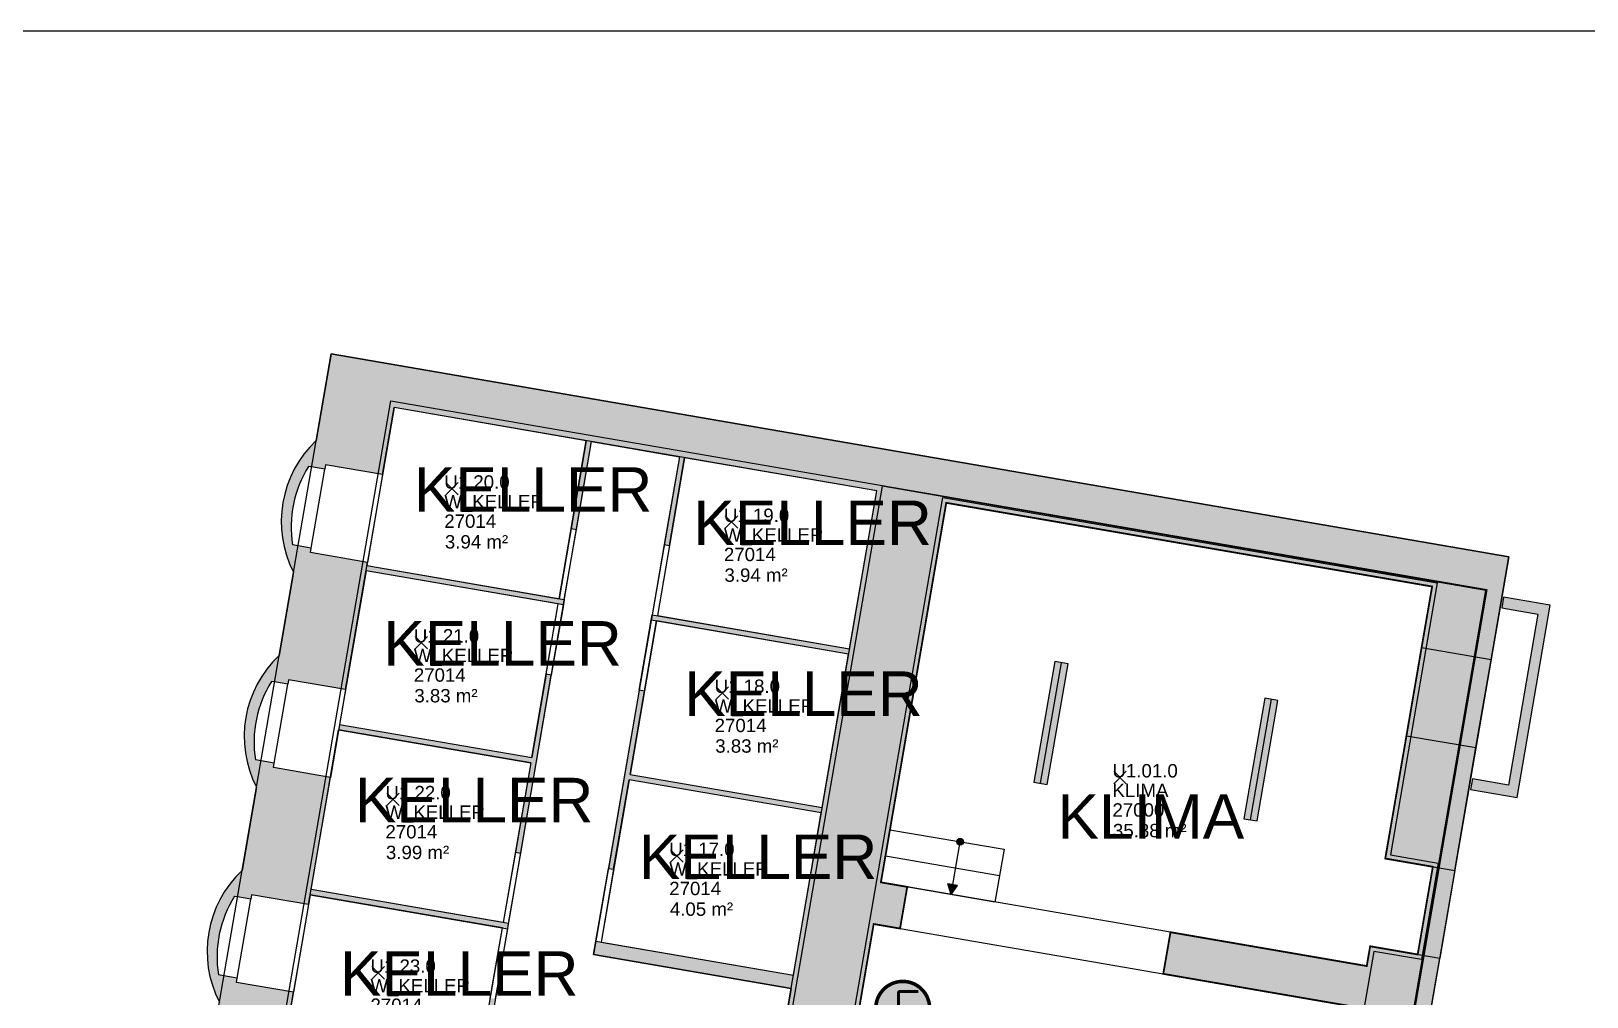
# Model space of a CAD drawing. Extents: x -90 to 4351, y -312 to 2865.
# Drawn here: x 963 to 2710, y 1781 to 2865 of the extents above; entities that cross this region are included whole.
import ezdxf

# ---------------------------------------------------------------- set-up
doc = ezdxf.new("R2010")
doc.units = 0
doc.header["$LTSCALE"] = 120
doc.header["$MEASUREMENT"] = 0
doc.header["$PDMODE"] = 3
doc.header["$PDSIZE"] = 7
doc.linetypes.add('AUSGEZOGEN', pattern=[0])
doc.layers.get('0').update_dxf_attribs({"linetype": 'CONTINUOUS'})
for name, color, linetype in [('Added', 3, 'CONTINUOUS'), ('BE-T-RNBVBF', 7, 'CONTINUOUS'), ('Deleted', 1, 'CONTINUOUS')]:
    doc.layers.add(name, color=color, linetype=linetype)
doc.styles.add('ATTRIBUTE', font='arial.ttf', dxfattribs={"width": 0.8, "height": 12.5})
doc.styles.add('RNB', font='arial.ttf', dxfattribs={"width": 0.8})
doc.styles.get("Standard").update_dxf_attribs({"font": 'simplex.shx'})

# ---------------------------------------------------------------- blocks, each defined once
blk = doc.blocks.new('RNB-VBF')
at = {"layer": 'Added'}
blk.add_point((0, 0), dxfattribs=at)
at = {"layer": 'Deleted'}
blk.add_point((0, 0), dxfattribs=at)
at = {"layer": 'Added', "style": 'RNB'}
for tag, p in [('RAUM_NUMMER', (-8.6, 0.1)), ('RAUM_BEZEICHNUNG', (-8.6, -21.9)), ('RAUM_NUMMER_OE', (-8.6, -43.9)), ('FLAECHE', (-7.9, -67.1))]:
    blk.add_attdef(tag, p, '', height=15, dxfattribs=at)
for tag, p, height, flags in [('BELEGUNG_MAX', (72.4, -52.8), 2.5, 9), ('BELEGUNG_AUS_MOEBLIERUNGSPLAN', (72.4, -56.9), 2.5, 9), ('BEMERKUNG', (72.4, -69.4), 2.5, 9), ('ID', (72.4, -61.1), 2.5, 9), ('ID_RNB', (72.4, -65.3), 2.5, 9), ('RAUM_NUMMER_PLATZHALTER', (-9.2, -89.3), 15, 1), ('RAUM_HOEHE', (72.4, -73.4), 2.5, 9), ('RAUM_FUNKTION', (72.4, -77.4), 2.5, 9), ('RAUM_AUFBAU', (72.4, -81.4), 2.5, 9), ('RAUM_MIETEINHEIT', (72.4, -85.4), 2.5, 9), ('BODENBELAG_AUS_PLAN', (-9.2, -111.3), 15, 1)]:
    blk.add_attdef(tag, p, '', height=height, dxfattribs=dict(at, flags=flags))
at = {"layer": 'Deleted', "style": 'RNB'}
for tag, p in [('RAUM_NUMMER', (-8.6, 0.1)), ('RAUM_BEZEICHNUNG', (-8.6, -21.9)), ('RAUM_NUMMER_OE', (-8.6, -43.9)), ('FLAECHE', (-7.9, -67.1))]:
    blk.add_attdef(tag, p, '', height=15, dxfattribs=at)
for tag, p, height, flags in [('BELEGUNG_MAX', (72.4, -52.8), 2.5, 9), ('BELEGUNG_AUS_MOEBLIERUNGSPLAN', (72.4, -56.9), 2.5, 9), ('BEMERKUNG', (72.4, -69.4), 2.5, 9), ('ID', (72.4, -61.1), 2.5, 9), ('ID_RNB', (72.4, -65.3), 2.5, 9), ('RAUM_NUMMER_PLATZHALTER', (-9.2, -89.3), 15, 1), ('RAUM_HOEHE', (72.4, -73.4), 2.5, 9), ('RAUM_FUNKTION', (72.4, -77.4), 2.5, 9), ('RAUM_AUFBAU', (72.4, -81.4), 2.5, 9), ('RAUM_MIETEINHEIT', (72.4, -85.4), 2.5, 9), ('BODENBELAG_AUS_PLAN', (-9.2, -111.3), 15, 1)]:
    blk.add_attdef(tag, p, '', height=height, dxfattribs=dict(at, flags=flags))
blk = doc.blocks.new('*U48')
for points in [[(5.5, 49), (0, 60.1), (-5.5, 49)], [(3.7, 0, 1), (-3.7, 0, 1)]]:
    blk.add_hatch(color=7).paths.add_polyline_path(points)
at = {"color": 7}
for p, q in [((0, 60.1), (-5.5, 49)), ((0, 60.1), (0, 0)), ((0, 60.1), (5.5, 49)), ((-5.5, 49), (5.5, 49))]:
    blk.add_line(p, q, dxfattribs=at)
blk.add_circle((0, 0), 3.75, dxfattribs=at)
blk = doc.blocks.new('*U70')
at = {"style": 'RNB'}
blk.add_attdef('RAUM_BEZEICHNUNG', (-4.28, -2.58), '', height=5, dxfattribs=at)
blk = doc.blocks.new('*U74')
h = blk.add_hatch(color=254)
edge = h.paths.add_edge_path()
edge.add_line((-30.2, 1.7), (-30.2, -1.7))
edge.add_arc((0, 0), 30.2, 183.1801, 356.8199)
edge.add_line((30.2, -1.7), (30.2, 1.7))
edge.add_arc((0, 0), 30.2, 3.1801, 176.8199)
at = {"color": 1, "const_width": 4}
blk.add_lwpolyline([(-30.2, 1.7), (-30.2, -1.7, 0.945982), (30.2, -1.7), (30.2, 1.7, 0.945982)], format="xyb", close=True, dxfattribs=at)
at = {"color": 7, "insert": (-11.7, 19), "char_height": 40, "width": 40, "attachment_point": 1}
blk.add_mtext('F', dxfattribs=at)
blk = doc.blocks.new('*U128')
at = {"ltscale": 100}
blk.add_hatch(color=256, dxfattribs=at).paths.add_polyline_path([(0, 1.5), (0, 0), (13.75, 0), (13.75, 1.5)])
at = {"color": 7, "ltscale": 100}
blk.add_line((0, 0.75), (13.75, 0.75), dxfattribs=at)
blk.add_lwpolyline([(0, 1.5), (0, 0), (13.75, 0), (13.75, 1.5)], close=True, dxfattribs=at)
at = {"color": 7, "ltscale": 100, "style": 'ATTRIBUTE', "width": 0.8, "flags": 1}
for tag, p in [('TYPE', (0, -4.21)), ('BEZEICHNUNG', (-0.01, -6.19)), ('BEMERKUNG', (-0.01, -8.19)), ('DB_ID', (-0.01, -10.19)), ('ANLAGENGRUPPE', (-0.01, -11.97)), ('LICHTFARBE', (-0.01, -13.92)), ('SCHALTGRUPPE', (-0.01, -15.69))]:
    blk.add_attdef(tag, p, '', height=1.25, dxfattribs=at)
blk = doc.blocks.new('RNB-BSP')
at = {"layer": 'Added'}
blk.add_point((0, 0), dxfattribs=at)
at = {"layer": 'Deleted'}
blk.add_point((0, 0), dxfattribs=at)
at = {"layer": 'Added', "style": 'RNB'}
for tag, p in [('RAUM_NUMMER', (-4.28, 3.92)), ('RAUM_BEZEICHNUNG', (-4.28, -2.58))]:
    blk.add_attdef(tag, p, '', height=5, dxfattribs=at)
at = {"layer": 'Deleted', "style": 'RNB'}
for tag, p in [('RAUM_NUMMER', (-4.28, 3.92)), ('RAUM_BEZEICHNUNG', (-4.28, -2.58))]:
    blk.add_attdef(tag, p, '', height=5, dxfattribs=at)

msp = doc.modelspace()

# ---------------------------------------------------------------- hatches: boundary and pattern name
at = {"layer": 'Added'}
h = msp.add_hatch(color=256, dxfattribs=at)
h.dxf.hatch_style = 1
h.paths.add_polyline_path([(1299.9, 2503), (1283.1, 2405.6, 0.333333), (1257.7, 2257.8), (1241.5, 2164.2, 0.333333), (1216.1, 2016.3), (1199.9, 1922.7, 0.333333), (1174.5, 1774.9), (1154.1, 1656.6), (1178.7, 1652.4), (1232.9, 1643.1), (1257.5, 1786), (1193.5, 1797), (1194.3, 1801.9), (1179.6, 1804.5), (1173.4, 1805.5, -0.181689), (1191.5, 1893.7), (1194.8, 1893.2), (1209.6, 1890.6), (1210.5, 1895.5), (1274.5, 1884.5), (1299.1, 2027.4), (1235.1, 2038.4), (1235.9, 2043.4), (1221.2, 2045.9), (1215, 2047, -0.181689), (1233.1, 2135.2), (1236.4, 2134.6), (1251.2, 2132.1), (1252.1, 2137), (1316.1, 2125.9), (1340.7, 2268.8), (1276.7, 2279.9), (1277.5, 2284.8), (1262.8, 2287.3), (1256.6, 2288.4, -0.181689), (1274.7, 2376.6), (1278, 2376), (1292.8, 2373.5), (1293.7, 2378.4), (1357.7, 2367.4), (1370.7, 2442.6), (1912.7, 2349.2), (1793, 1654.4), (1871, 1641), (1909.2, 1862.7), (1938.8, 1857.6), (1946.9, 1904.4), (1917.3, 1909.5), (1990.7, 2335.7), (2536.3, 2241.7), (2524.4, 2172.8), (2602.5, 2159.3), (2622.4, 2275.1)])
h = msp.add_hatch(color=256, dxfattribs=at)
h.paths.add_polyline_path([(1592.4, 2404.4), (1586.5, 2405.4), (1569.5, 2306.8), (1575.4, 2305.8)])
h.paths.add_polyline_path([(1696.9, 2386.4), (1691, 2387.4), (1674, 2288.8), (1679.9, 2287.8)])
h.paths.add_polyline_path([(1561.8, 2227), (1340.1, 2265.2), (1339.1, 2259.3), (1560.8, 2221.1)])
h.paths.add_polyline_path([(1660.4, 2210), (1659.4, 2204.1), (1881.1, 2165.9), (1882.1, 2171.8)])
h.paths.add_polyline_path([(1635.6, 2030.6), (1651.7, 2124.2), (1645.8, 2125.3), (1611.3, 1925.2), (1617.2, 1924.2), (1634.6, 2024.7), (1850.4, 1987.5), (1851.4, 1993.4)])
h.paths.add_polyline_path([(1547.2, 2142.2), (1541.3, 2143.3), (1525.2, 2049.6), (1309.4, 2086.8), (1308.4, 2080.9), (1524.2, 2043.7), (1506.9, 1943.2), (1512.8, 1942.2)])
h = msp.add_hatch(color=256, dxfattribs=at)
h.paths.add_polyline_path([(2014.1, 1470.2), (2004.3, 1471.9), (2002.1, 1459.6), (2012, 1457.9)])
h.paths.add_polyline_path([(1995.9, 1364.3), (1986, 1366), (1960.7, 1219, -0.05091), (1974.6, 1240.7)])
h.paths.add_polyline_path([(2024, 1660.3), (2021.5, 1645.5), (2421.7, 1576.5), (2424.3, 1591.3)])
h.paths.add_polyline_path([(2580.7, 1709.1), (2528.5, 1718.1), (2526.5, 1706.3), (2566.9, 1699.3), (2540.8, 1548), (2553, 1548)])
h.paths.add_polyline_path([(2517.9, 1697.6), (2512.9, 1698.5), (2496, 1599.9), (2500.9, 1599.1)])
h.paths.add_polyline_path([(2668.9, 2220.6), (2616.6, 2229.6), (2614.6, 2217.8), (2655, 2210.8), (2621.9, 2018.6), (2581.5, 2025.6), (2579.4, 2013.8), (2631.7, 2004.8)])
h = msp.add_hatch(color=256, dxfattribs=at)
h.paths.add_polyline_path([(2602.5, 2159.3), (2524.4, 2172.8), (2507.5, 2074.2), (2585.5, 2060.8)])
h.paths.add_polyline_path([(2585.5, 2060.8), (2507.5, 2074.2), (2483.7, 1936.2), (2561.7, 1922.8)])
h.paths.add_polyline_path([(2544.8, 1824.2), (2466.7, 1837.7), (2462.9, 1815.5), (2242.5, 1853.5), (2234.4, 1806.7), (2454.8, 1768.7), (2444.7, 1710.2), (2522.8, 1696.8)])
h.paths.add_polyline_path([(2561.7, 1922.8), (2537.1, 1927), (2520.1, 1828.5), (2544.8, 1824.2)])
h.paths.add_polyline_path([(3302.6, 1546), (2496.8, 1546), (2505.8, 1598.2), (2427.8, 1611.7), (2416.8, 1547.9), (2478, 1466.8), (3252.6, 1466.8), (3252.6, 907.2), (3252.6, 822.3), (3252.6, 276.3), (3117.3, 276.3), (3117.3, 822.3), (3252.6, 822.3), (3252.6, 907.2), (3117.3, 907.2), (3117.3, 1322.2), (3084.8, 1322.2), (3084.8, 907.2), (3011.6, 907.2), (3011.6, 1322.2), (2710.1, 1322.2), (2710.1, 889.3), (2411.1, 889.3), (2411.1, 1321.1), (2364.1, 1321.1), (2364.1, 909.3), (2053.3, 909.3), (2053.3, 822.3), (2364.1, 822.3), (2740.1, 822.3), (2792.3, 822.3), (2792.3, 907.2), (2740.1, 907.2), (2740.1, 1272.2), (2969.3, 1272.2), (2969.3, 907.2), (2919.3, 907.2), (2919.3, 822.3), (3084.8, 822.3), (3084.8, 819.3), (3084.8, 807.3), (3084.8, 276.3), (2915.4, 276.3), (2915.4, 211.3), (2910.4, 211.3), (2910.4, 196.3), (2910.4, 192.9, -0.181689), (2820.4, 190.1), (2820.4, 196.3), (2820.4, 211.3), (2815.4, 211.3), (2815.4, 276.3), (2652, 276.3), (2652, 211.3), (2647, 211.3), (2647, 196.3), (2647, 192.9, -0.181689), (2557, 190.1), (2557, 196.3), (2557, 211.3), (2552, 211.3), (2552, 276.3), (2388.6, 276.3), (2388.6, 211.3), (2383.6, 211.3), (2383.6, 196.3), (2383.6, 192.9, -0.181689), (2293.6, 190.1), (2293.6, 196.3), (2293.6, 211.3), (2288.6, 211.3), (2288.6, 276.3), (2125.2, 276.3), (2125.2, 211.3), (2120.2, 211.3), (2120.2, 196.3), (2120.2, 192.9, -0.181689), (2030.2, 190.1), (2030.2, 196.3), (2030.2, 211.3), (2025.2, 211.3), (2025.2, 276.3), (1861.8, 276.3), (1861.8, 211.3), (1856.8, 211.3), (1856.8, 196.3), (1856.8, 192.9, -0.181689), (1766.8, 190.1), (1766.8, 196.3), (1766.8, 211.3), (1761.8, 211.3), (1761.8, 276.3), (1629.8, 276.3), (1629.8, 260.5), (1404.8, 260.5), (1404.8, 195.5), (1399.8, 195.5), (1399.8, 180.5), (1399.8, 177.1, -0.181689), (1309.8, 174.3), (1309.8, 180.5), (1309.8, 195.5), (1304.8, 195.5), (1304.8, 260.5), (1075.6, 260.5), (989.4, 379.4), (1029.9, 614.6), (965.8, 625.6), (966.7, 630.6), (951.9, 633.1), (945.8, 634.2, -0.181689), (963.8, 722.4), (967.2, 721.8), (982, 719.3), (982.8, 724.2), (1046.9, 713.1), (1065.7, 822.3), (1157.2, 822.3), (1157.2, 909.3), (1106.5, 909.3), (1132.7, 1061.6), (1068.7, 1072.7), (1069.5, 1077.6), (1054.8, 1080.1), (1048.6, 1081.2, -0.181689), (1066.7, 1169.4), (1070, 1168.8), (1084.8, 1166.3), (1085.7, 1171.2), (1149.7, 1160.2), (1183.9, 1358.5), (1105.1, 1372.1), (1075.1, 1198.4, 0.333333), (1049.7, 1050.6), (1037.2, 978.2), (1012.1, 982.5), (972.3, 751.4, 0.333333), (946.8, 603.5), (904.8, 359.7), (1034.8, 180.5), (1279.8, 180.5, 0.333333), (1429.8, 180.5), (1674.8, 180.5), (1674.8, 196.3), (1736.8, 196.3, 0.333333), (1886.8, 196.3), (2000.2, 196.3, 0.333333), (2150.2, 196.3), (2263.6, 196.3, 0.333333), (2413.6, 196.3), (2527, 196.3, 0.333333), (2677, 196.3), (2790.4, 196.3, 0.333333), (2940.4, 196.3), (3302.6, 196.3), (3302.6, 1474.3)])
h = msp.add_hatch(color=256, dxfattribs=at)
h.paths.add_polyline_path([(1499.2, 1863.3), (1277.5, 1901.5), (1276.4, 1895.6), (1498.2, 1857.4)])
h.paths.add_polyline_path([(1597.2, 1843.4), (1594.7, 1828.6), (1816.4, 1790.4), (1819, 1805.2)])
h.paths.add_polyline_path([(1484.6, 1778.6), (1478.7, 1779.6), (1460.9, 1676.1), (1466.8, 1675.1)])

# ---------------------------------------------------------------- linework, layer by layer
for p, q in [((1299.9, 2503), (1283.1, 2405.6)), ((2622.4, 2275.1), (1299.9, 2503)), ((1357.7, 2367.4), (1370.7, 2442.6)), ((1912.7, 2349.2), (1370.7, 2442.6)), ((1586.5, 2405.4), (1569.5, 2306.8)), ((1575.4, 2305.8), (1592.4, 2404.4)), ((1278, 2376), (1274.7, 2376.6)), ((1292.8, 2373.5), (1278, 2376)), ((1293.7, 2378.4), (1292.8, 2373.5)), ((1357.7, 2367.4), (1293.7, 2378.4)), ((1691, 2387.4), (1674, 2288.8)), ((1679.9, 2287.8), (1696.9, 2386.4)), ((1277.5, 2284.8), (1292.8, 2373.5)), ((1357.7, 2367.4), (1340.7, 2268.8)), ((1793, 1654.4), (1912.7, 2349.2)), ((1917.3, 1909.5), (1990.7, 2335.7)), ((2536.3, 2241.7), (1990.7, 2335.7)), ((1569.5, 2306.8), (1555.9, 2228)), ((1569.5, 2306.8), (1575.4, 2305.8)), ((1561.8, 2227), (1575.4, 2305.8)), ((1674, 2288.8), (1660.4, 2210)), ((1674, 2288.8), (1679.9, 2287.8)), ((1262.8, 2287.3), (1256.6, 2288.4)), ((1277.5, 2284.8), (1262.8, 2287.3)), ((1276.7, 2279.9), (1277.5, 2284.8)), ((1340.7, 2268.8), (1276.7, 2279.9)), ((1679.9, 2287.8), (1666.3, 2209)), ((2602.5, 2159.3), (2622.4, 2275.1)), ((1257.7, 2257.8), (1241.5, 2164.2)), ((1316.1, 2125.9), (1340.7, 2268.8)), ((1560.8, 2221.1), (1339.1, 2259.3)), ((1340.1, 2265.2), (1561.8, 2227)), ((2524.4, 2172.8), (2536.3, 2241.7)), ((1541.3, 2143.3), (1554.9, 2222.1)), ((1560.8, 2221.1), (1547.2, 2142.2)), ((1561.8, 2227), (1560.8, 2221.1)), ((2616.6, 2229.6), (2614.6, 2217.8)), ((2668.9, 2220.6), (2616.6, 2229.6)), ((2631.7, 2004.8), (2668.9, 2220.6)), ((1645.8, 2125.3), (1659.4, 2204.1)), ((1651.7, 2124.2), (1665.3, 2203.1)), ((1659.4, 2204.1), (1660.4, 2210)), ((1881.1, 2165.9), (1659.4, 2204.1)), ((1660.4, 2210), (1882.1, 2171.8)), ((2614.6, 2217.8), (2655, 2210.8)), ((2655, 2210.8), (2621.9, 2018.6)), ((2507.5, 2074.2), (2524.4, 2172.8)), ((2602.5, 2159.3), (2524.4, 2172.8)), ((2585.5, 2060.8), (2602.5, 2159.3)), ((1236.4, 2134.6), (1233.1, 2135.2)), ((1235.9, 2043.4), (1251.2, 2132.1)), ((1251.2, 2132.1), (1236.4, 2134.6)), ((1252.1, 2137), (1251.2, 2132.1)), ((1316.1, 2125.9), (1252.1, 2137)), ((1512.8, 1942.2), (1547.2, 2142.2)), ((1541.3, 2143.3), (1525.2, 2049.6)), ((1547.2, 2142.2), (1541.3, 2143.3)), ((1316.1, 2125.9), (1299.1, 2027.4)), ((1645.8, 2125.3), (1611.3, 1925.2)), ((1635.6, 2030.6), (1651.7, 2124.2)), ((1651.7, 2124.2), (1645.8, 2125.3)), ((1524.2, 2043.7), (1308.4, 2080.9)), ((1309.4, 2086.8), (1525.2, 2049.6)), ((2483.7, 1936.2), (2507.5, 2074.2)), ((2507.5, 2074.2), (2585.5, 2060.8)), ((1221.2, 2045.9), (1215, 2047)), ((1235.9, 2043.4), (1221.2, 2045.9)), ((2561.7, 1922.8), (2585.5, 2060.8)), ((1235.1, 2038.4), (1235.9, 2043.4)), ((1299.1, 2027.4), (1235.1, 2038.4)), ((1274.5, 1884.5), (1299.1, 2027.4)), ((1524.2, 2043.7), (1506.9, 1943.2)), ((1635.6, 2030.6), (1851.4, 1993.4)), ((1216.1, 2016.3), (1199.9, 1922.7)), ((1617.2, 1924.2), (1634.6, 2024.7)), ((1850.4, 1987.5), (1634.6, 2024.7)), ((2581.5, 2025.6), (2579.4, 2013.8)), ((2579.4, 2013.8), (2631.7, 2004.8)), ((2621.9, 2018.6), (2581.5, 2025.6)), ((1506.9, 1943.2), (1493.3, 1864.4)), ((1499.2, 1863.3), (1512.8, 1942.2)), ((1506.9, 1943.2), (1512.8, 1942.2)), ((1597.2, 1843.4), (1611.3, 1925.2)), ((1617.2, 1924.2), (1603.1, 1842.4)), ((1611.3, 1925.2), (1617.2, 1924.2)), ((2483.7, 1936.2), (2561.7, 1922.8)), ((2520.1, 1828.5), (2537.1, 1927)), ((2561.7, 1922.8), (2544.8, 1824.2)), ((1946.9, 1904.4), (1917.3, 1909.5)), ((1938.8, 1857.6), (1946.9, 1904.4)), ((2242.5, 1853.5), (1946.9, 1904.4)), ((1194.8, 1893.2), (1191.5, 1893.7)), ((1194.3, 1801.9), (1209.6, 1890.6)), ((1209.6, 1890.6), (1194.8, 1893.2)), ((1210.5, 1895.5), (1209.6, 1890.6)), ((1274.5, 1884.5), (1210.5, 1895.5)), ((1276.4, 1895.6), (1498.2, 1857.4)), ((1499.2, 1863.3), (1277.5, 1901.5)), ((1274.5, 1884.5), (1257.5, 1786)), ((1478.7, 1779.6), (1492.3, 1858.4)), ((1484.6, 1778.6), (1498.2, 1857.4)), ((1498.2, 1857.4), (1499.2, 1863.3)), ((1871, 1641), (1909.2, 1862.7)), ((1909.2, 1862.7), (1938.8, 1857.6)), ((1938.8, 1857.6), (2234.4, 1806.7)), ((2234.4, 1806.7), (2242.5, 1853.5)), ((2462.9, 1815.5), (2242.5, 1853.5)), ((1594.7, 1828.6), (1597.2, 1843.4)), ((1597.2, 1843.4), (1819, 1805.2)), ((2462.9, 1815.5), (2466.7, 1837.7)), ((2466.7, 1837.7), (2544.8, 1824.2)), ((1816.4, 1790.4), (1594.7, 1828.6)), ((2522.8, 1696.8), (2544.8, 1824.2)), ((1179.6, 1804.5), (1173.4, 1805.5)), ((1194.3, 1801.9), (1179.6, 1804.5)), ((1193.5, 1797), (1194.3, 1801.9)), ((2234.4, 1806.7), (2454.8, 1768.7)), ((1257.5, 1786), (1193.5, 1797)), ((1232.9, 1643.1), (1257.5, 1786))]:
    msp.add_line(p, q, dxfattribs=at)
at = {"layer": 'Added', "linetype": 'AUSGEZOGEN'}
for p, q in [((1917.3, 1909.5), (1927.5, 1968.6)), ((1927.5, 1968.6), (2055.6, 1946.6)), ((2055.6, 1946.6), (2045.4, 1887.4)), ((1922.4, 1939.1), (2050.5, 1917)), ((2045.4, 1887.4), (1917.3, 1909.5))]:
    msp.add_line(p, q, dxfattribs=at)
at = {"layer": 'Added'}
for points in [[(35.8, -185.7), (4350.5, -185.7), (4350.5, 2865.4), (35.8, 2865.4)], [(2496.8, 1546), (3302.6, 1546), (3302.6, 196.3), (1674.8, 196), (1674.8, 180.5), (1034.8, 180.5), (904.8, 359.7), (1012.1, 982.5), (1037.2, 978.2), (1087.8, 1283.8), (853.3, 1324.2), (921.2, 1718.4), (1157.7, 1677.6), (1299.9, 2503), (2622.4, 2275.1), (2496.8, 1546)], [(1918.6, 2354.3), (1668.8, 904.3), (1100.6, 904.3), (1366.9, 2450.3), (1918.8, 2355.2), (2597.8, 2238.2), (2468.5, 1487.7), (2480.5, 1471.8), (3257.6, 1471.8), (3257.6, 902.2), (3006.6, 902.2), (3006.6, 1317.2), (2715.1, 1317.2), (2715.1, 884.3), (2406.1, 884.3), (2406.1, 1365.1), (2330.4, 1465.4), (1851, 1548), (1873, 1676.1), (2427.5, 1580.6), (2422.1, 1549.2), (2467.7, 1488.8), (2596.7, 2237.4), (1918.6, 2354.3)], [(1370.7, 2442.6), (1340.1, 2265.2), (1555.9, 2228), (1586.5, 2405.4)], [(1592.4, 2404.4), (1691, 2387.4), (1594.7, 1828.6), (1816.4, 1790.4), (1681.1, 1005), (1577.6, 1022.8), (1683.6, 1637.8), (1466.8, 1675.1)], [(1696.9, 2386.4), (1666.3, 2209), (1882.1, 2171.8), (1912.7, 2349.2)], [(1339.1, 2259.3), (1309.4, 2086.8), (1525.2, 2049.6), (1554.9, 2222.1)], [(1665.3, 2203.1), (1635.6, 2030.6), (1851.4, 1993.4), (1881.1, 2165.9)], [(1308.4, 2080.9), (1524.2, 2043.7), (1493.3, 1864.4), (1277.5, 1901.5)], [(1634.6, 2024.7), (1603.1, 1842.4), (1819, 1805.2), (1850.4, 1987.5)], [(1276.4, 1895.6), (1245, 1713.3), (1460.9, 1676.1), (1492.3, 1858.4)]]:
    msp.add_lwpolyline(points, close=True, dxfattribs=at)
msp.add_lwpolyline([(3089.8, 286.3), (2275.3, 286.3), (2275.3, 271.3), (1993.3, 271.3), (1993.3, 321.3), (1105.6, 321.3), (1053, 393.8), (1119.1, 777.3), (1793.3, 777.3), (1793.3, 1219.4), (1842.5, 1504.8), (1872.9, 1681.2), (1986.7, 2341.5), (2542.1, 2245.8), (2489.5, 1940.3), (2542.9, 1931.1), (2524.2, 1822.7), (2470.8, 1831.9), (2428.3, 1585.5), (1873.9, 1681.1), (1843.5, 1504.7), (2369.1, 1414.1), (2369.1, 827.3), (2735.1, 827.3)], dxfattribs=at)
at = {"layer": 'Added', "const_width": 2}
msp.add_lwpolyline([(2507.5, 2074.2), (2524.4, 2172.8), (2536.3, 2241.7), (1990.7, 2335.7), (1917.3, 1909.5), (1946.9, 1904.4), (1938.8, 1857.6), (1909.2, 1862.7), (1878.7, 1685.3), (1881.1, 1684.9), (2024, 1660.3), (2424.3, 1591.3), (2427.8, 1611.7), (2444.7, 1710.2), (2454.8, 1768.7), (2234.4, 1806.7), (2242.5, 1853.5), (2462.9, 1815.5), (2466.7, 1837.7), (2520.1, 1828.5), (2537.1, 1927), (2483.7, 1936.2)], close=True, dxfattribs=at)
at = {"layer": 'Added'}
for centre, radius, start, end in [((1368.9, 2314.7), 125, 133.3542, 207.094), ((1383, 2308.5), 128, 147.8641, 189.0547), ((1327.3, 2073.3), 125, 133.3542, 207.094), ((1341.4, 2067.1), 128, 147.8641, 189.0547), ((1285.7, 1831.8), 125, 133.3542, 207.094), ((1299.8, 1825.7), 128, 147.8641, 189.0547)]:
    msp.add_arc(centre, radius, start, end, dxfattribs=at)

# ---------------------------------------------------------------- block references
ref = msp.add_blockref('RNB-BSP', (1435.6, 2351.5), dxfattribs=dict(at, xscale=10, yscale=10, zscale=10))
ref.add_attrib('RAUM_BEZEICHNUNG', 'KELLER', (1392.8, 2325.7), dxfattribs={"layer": '0', "height": 50, "style": 'RNB'})
ref = msp.add_blockref('RNB-VBF', (1435.6, 2351.5), dxfattribs=at)
ref.add_attrib('RAUM_NUMMER', 'U1.20.0', (1427, 2351.6), dxfattribs={"layer": 'BE-T-RNBVBF', "height": 15, "style": 'RNB'})
ref.add_attrib('RAUM_BEZEICHNUNG', 'W_KELLER', (1427, 2329.6), dxfattribs={"layer": 'BE-T-RNBVBF', "height": 15, "style": 'RNB'})
ref.add_attrib('RAUM_NUMMER_OE', '27014', (1427, 2307.6), dxfattribs={"layer": 'BE-T-RNBVBF', "height": 15, "style": 'RNB'})
ref.add_attrib('FLAECHE', '3.94 m²', (1427.7, 2284.4), dxfattribs={"layer": 'BE-T-RNBVBF', "height": 15, "style": 'RNB'})
ref = msp.add_blockref('RNB-BSP', (1749.6, 2314.1), dxfattribs=dict(at, xscale=10, yscale=10, zscale=10))
ref.add_attrib('RAUM_BEZEICHNUNG', 'KELLER', (1706.7, 2288.3), dxfattribs={"layer": '0', "height": 50, "style": 'RNB'})
ref = msp.add_blockref('RNB-VBF', (1749.6, 2314.1), dxfattribs=at)
ref.add_attrib('RAUM_NUMMER', 'U1.19.0', (1741, 2314.2), dxfattribs={"layer": 'BE-T-RNBVBF', "height": 15, "style": 'RNB'})
ref.add_attrib('RAUM_BEZEICHNUNG', 'W_KELLER', (1741, 2292.2), dxfattribs={"layer": 'BE-T-RNBVBF', "height": 15, "style": 'RNB'})
ref.add_attrib('RAUM_NUMMER_OE', '27014', (1741, 2270.2), dxfattribs={"layer": 'BE-T-RNBVBF', "height": 15, "style": 'RNB'})
ref.add_attrib('FLAECHE', '3.94 m²', (1741.6, 2247), dxfattribs={"layer": 'BE-T-RNBVBF', "height": 15, "style": 'RNB'})
ref = msp.add_blockref('RNB-BSP', (1401.3, 2178.7), dxfattribs=dict(at, xscale=10, yscale=10, zscale=10))
ref.add_attrib('RAUM_BEZEICHNUNG', 'KELLER', (1358.5, 2152.9), dxfattribs={"layer": '0', "height": 50, "style": 'RNB'})
ref = msp.add_blockref('RNB-VBF', (1401.3, 2178.7), dxfattribs=at)
ref.add_attrib('RAUM_NUMMER', 'U1.21.0', (1392.8, 2178.8), dxfattribs={"layer": 'BE-T-RNBVBF', "height": 15, "style": 'RNB'})
ref.add_attrib('RAUM_BEZEICHNUNG', 'W_KELLER', (1392.8, 2156.8), dxfattribs={"layer": 'BE-T-RNBVBF', "height": 15, "style": 'RNB'})
ref.add_attrib('RAUM_NUMMER_OE', '27014', (1392.8, 2134.8), dxfattribs={"layer": 'BE-T-RNBVBF', "height": 15, "style": 'RNB'})
ref.add_attrib('FLAECHE', '3.83 m²', (1393.4, 2111.6), dxfattribs={"layer": 'BE-T-RNBVBF', "height": 15, "style": 'RNB'})
at = {"layer": 'Added', "ltscale": 100, "xscale": 10, "yscale": 10, "zscale": 10, "rotation": 80.15343072611694}
for p in [(2103.9, 2019.4), (2339.7, 1978.4)]:
    msp.add_blockref('*U128', p, dxfattribs=at)
at = {"layer": 'Added'}
ref = msp.add_blockref('RNB-BSP', (1739.2, 2122.1), dxfattribs=dict(at, xscale=10, yscale=10, zscale=10))
ref.add_attrib('RAUM_BEZEICHNUNG', 'KELLER', (1696.4, 2096.4), dxfattribs={"layer": '0', "height": 50, "style": 'RNB'})
ref = msp.add_blockref('RNB-VBF', (1739.2, 2122.1), dxfattribs=at)
ref.add_attrib('RAUM_NUMMER', 'U1.18.0', (1730.6, 2122.2), dxfattribs={"layer": 'BE-T-RNBVBF', "height": 15, "style": 'RNB'})
ref.add_attrib('RAUM_BEZEICHNUNG', 'W_KELLER', (1730.6, 2100.2), dxfattribs={"layer": 'BE-T-RNBVBF', "height": 15, "style": 'RNB'})
ref.add_attrib('RAUM_NUMMER_OE', '27014', (1730.6, 2078.2), dxfattribs={"layer": 'BE-T-RNBVBF', "height": 15, "style": 'RNB'})
ref.add_attrib('FLAECHE', '3.83 m²', (1731.3, 2055.1), dxfattribs={"layer": 'BE-T-RNBVBF', "height": 15, "style": 'RNB'})
ref = msp.add_blockref('RNB-BSP', (1369.5, 2002.7), dxfattribs=dict(at, xscale=10, yscale=10, zscale=10))
ref.add_attrib('RAUM_BEZEICHNUNG', 'KELLER', (1326.6, 1976.9), dxfattribs={"layer": '0', "height": 50, "style": 'RNB'})
ref = msp.add_blockref('RNB-VBF', (2185.8, 2027.2), dxfattribs=at)
ref.add_attrib('RAUM_NUMMER', 'U1.01.0', (2177.3, 2027.3), dxfattribs={"layer": 'BE-T-RNBVBF', "height": 15, "style": 'RNB'})
ref.add_attrib('RAUM_BEZEICHNUNG', 'KLIMA', (2177.3, 2005.3), dxfattribs={"layer": 'BE-T-RNBVBF', "height": 15, "style": 'RNB'})
ref.add_attrib('RAUM_NUMMER_OE', '27000', (2177.3, 1983.3), dxfattribs={"layer": 'BE-T-RNBVBF', "height": 15, "style": 'RNB'})
ref.add_attrib('FLAECHE', '35.88 m²', (2177.9, 1960.1), dxfattribs={"layer": 'BE-T-RNBVBF', "height": 15, "style": 'RNB'})
ref = msp.add_blockref('RNB-VBF', (1369.5, 2002.7), dxfattribs=at)
ref.add_attrib('RAUM_NUMMER', 'U1.22.0', (1360.9, 2002.8), dxfattribs={"layer": 'BE-T-RNBVBF', "height": 15, "style": 'RNB'})
ref.add_attrib('RAUM_BEZEICHNUNG', 'W_KELLER', (1360.9, 1980.8), dxfattribs={"layer": 'BE-T-RNBVBF', "height": 15, "style": 'RNB'})
ref.add_attrib('RAUM_NUMMER_OE', '27014', (1360.9, 1958.8), dxfattribs={"layer": 'BE-T-RNBVBF', "height": 15, "style": 'RNB'})
ref.add_attrib('FLAECHE', '3.99 m²', (1361.5, 1935.6), dxfattribs={"layer": 'BE-T-RNBVBF', "height": 15, "style": 'RNB'})
at = {"layer": 'Added', "ltscale": 100}
ref = msp.add_blockref('*U70', (2158.5, 1984.2), dxfattribs=dict(at, xscale=10, yscale=10, zscale=10))
ref.add_attrib('RAUM_BEZEICHNUNG', 'KLIMA', (2115.7, 1958.4), dxfattribs={"layer": '0', "height": 50, "style": 'RNB'})
at = {"layer": 'Added'}
ref = msp.add_blockref('RNB-BSP', (1688.2, 1939), dxfattribs=dict(at, xscale=10, yscale=10, zscale=10))
ref.add_attrib('RAUM_BEZEICHNUNG', 'KELLER', (1645.4, 1913.2), dxfattribs={"layer": '0', "height": 50, "style": 'RNB'})
at = {"layer": 'Added', "rotation": 170.2240709278284}
msp.add_blockref('*U48', (2006.3, 1955.1), dxfattribs=at)
at = {"layer": 'Added'}
ref = msp.add_blockref('RNB-VBF', (1688.2, 1939), dxfattribs=at)
ref.add_attrib('RAUM_NUMMER', 'U1.17.0', (1679.6, 1939.1), dxfattribs={"layer": 'BE-T-RNBVBF', "height": 15, "style": 'RNB'})
ref.add_attrib('RAUM_BEZEICHNUNG', 'W_KELLER', (1679.6, 1917.1), dxfattribs={"layer": 'BE-T-RNBVBF', "height": 15, "style": 'RNB'})
ref.add_attrib('RAUM_NUMMER_OE', '27014', (1679.6, 1895.1), dxfattribs={"layer": 'BE-T-RNBVBF', "height": 15, "style": 'RNB'})
ref.add_attrib('FLAECHE', '4.05 m²', (1680.3, 1871.9), dxfattribs={"layer": 'BE-T-RNBVBF', "height": 15, "style": 'RNB'})
ref = msp.add_blockref('RNB-BSP', (1352.7, 1807.9), dxfattribs=dict(at, xscale=10, yscale=10, zscale=10))
ref.add_attrib('RAUM_BEZEICHNUNG', 'KELLER', (1309.9, 1782.1), dxfattribs={"layer": '0', "height": 50, "style": 'RNB'})
ref = msp.add_blockref('RNB-VBF', (1352.7, 1807.9), dxfattribs=at)
ref.add_attrib('RAUM_NUMMER', 'U1.23.0', (1344.1, 1807.9), dxfattribs={"layer": 'BE-T-RNBVBF', "height": 15, "style": 'RNB'})
ref.add_attrib('RAUM_BEZEICHNUNG', 'W_KELLER', (1344.1, 1785.9), dxfattribs={"layer": 'BE-T-RNBVBF', "height": 15, "style": 'RNB'})
ref.add_attrib('RAUM_NUMMER_OE', '27014', (1344.1, 1764), dxfattribs={"layer": 'BE-T-RNBVBF', "height": 15, "style": 'RNB'})
ref.add_attrib('FLAECHE', '4.05 m²', (1344.8, 1740.8), dxfattribs={"layer": 'BE-T-RNBVBF', "height": 15, "style": 'RNB'})
at = {"layer": 'Added', "ltscale": 100}
msp.add_blockref('*U74', (1941.8, 1768), dxfattribs=at)

doc.saveas('drawing.dxf')
